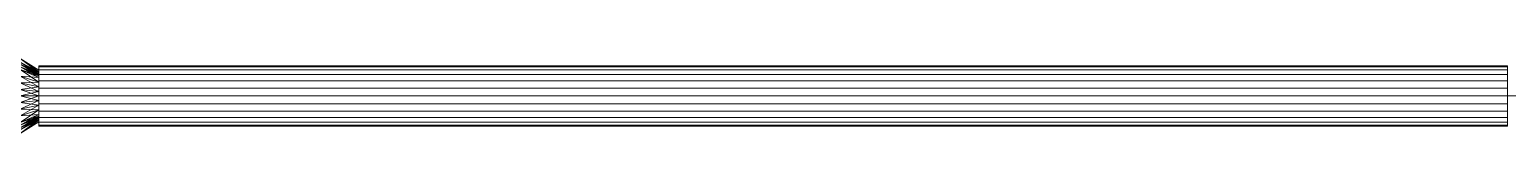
# Model space of a CAD drawing. Header units: inches. Extents: x -3326 to -59, y 8 to 1043.
# Drawn here: x -2287.18 to -2255.12, y 211.55 to 213.18 of the extents above; entities that cross this region are included whole.
import ezdxf

# ---------------------------------------------------------------- set-up
doc = ezdxf.new("R2010")
doc.units = ezdxf.units.IN
doc.header["$MEASUREMENT"] = 0
doc.layers.add('F-SPRN', color=10, linetype='Continuous', lineweight=9)
doc.layers.add('P-PIPE', color=10, linetype='Continuous', lineweight=9)

# ---------------------------------------------------------------- blocks, each defined once
blk = doc.blocks.new('Transition - Generic - Plumbing-CW-1022941-05 - Fourth Level')
at = {"layer": 'P-PIPE'}
mesh = blk.add_polyface(dxfattribs=at)
corners = [(0, -0.813), (0, -0.575, 0.575), (0, 0, 0.813), (0, 0.575, 0.575), (0, 0.813), (0, 0.575, -0.575), (0, 0, -0.813), (0, -0.575, -0.575)]
mesh.append_faces([[corners[k] for k in face] for face in [(5, 3, 4)]], dxfattribs={"vtx0": -1})
mesh.append_faces([[corners[k] for k in face] for face in [(0, 3, 5, 6)]], dxfattribs={"vtx0": -1, "vtx1": -1, "vtx3": -1})
mesh.append_faces([[corners[k] for k in face] for face in [(2, 3, 0, 1), (7, 0, 6)]], dxfattribs={"vtx1": -1})
mesh = blk.add_polyface(dxfattribs=at)
corners = [(0, -0.813), (0, -0.575, -0.575), (0, 0, -0.813), (0, 0.575, -0.575), (0, 0.813), (0.406, 0.562), (0.406, 0.398, -0.398), (0.406, 0, -0.562), (0.406, -0.398, -0.398), (0.406, -0.562), (0.406, 0.452, -0.266), (0, 0.694, -0.287), (0, 0.733, -0.192), (0, 0.287, -0.694), (0.406, 0.199, -0.48), (0.406, 0.099, -0.521), (0.406, -0.48, -0.199), (0, -0.694, -0.287), (0, -0.634, -0.431), (0.406, -0.199, -0.48), (0, -0.287, -0.694), (0, -0.144, -0.753), (0, 0.634, -0.431), (0.406, 0.507, -0.133), (0, 0.431, -0.634), (0.406, 0.298, -0.439), (0, 0.144, -0.753), (0, -0.733, -0.192), (0.406, -0.521, -0.099), (0.406, -0.439, -0.298), (0, -0.431, -0.634), (0.406, -0.298, -0.439), (0.406, -0.099, -0.521)]
mesh.append_faces([[corners[k] for k in face] for face in [(23, 4, 5)]], dxfattribs={"vtx0": -1})
mesh.append_faces([[corners[k] for k in face] for face in [(4, 23, 12), (14, 24, 25), (6, 22, 10), (13, 15, 26), (29, 1, 8), (16, 18, 29), (1, 29, 18), (19, 21, 32), (7, 26, 15), (2, 32, 21), (22, 6, 3), (10, 11, 23), (3, 25, 24), (15, 13, 14), (18, 16, 17), (20, 31, 30), (21, 19, 20)]], dxfattribs={"vtx0": -1, "vtx1": -1})
mesh.append_faces([[corners[k] for k in face] for face in [(14, 13, 24), (7, 2, 26), (3, 6, 25), (23, 11, 12), (2, 7, 32), (27, 16, 28), (8, 1, 30)]], dxfattribs={"vtx0": -1, "vtx2": -1})
mesh.append_faces([[corners[k] for k in face] for face in [(9, 0, 28)]], dxfattribs={"vtx1": -1})
mesh.append_faces([[corners[k] for k in face] for face in [(27, 17, 16), (19, 31, 20), (31, 8, 30), (22, 11, 10), (0, 27, 28)]], dxfattribs={"vtx1": -1, "vtx2": -1})
mesh = blk.add_polyface(dxfattribs=at)
corners = [(0, 0.813), (0, 0.575, 0.575), (0, 0, 0.813), (0, -0.575, 0.575), (0, -0.813), (0.406, -0.562), (0.406, -0.398, 0.398), (0.406, 0, 0.562), (0.406, 0.398, 0.398), (0.406, 0.562), (0.406, -0.452, 0.266), (0, -0.694, 0.287), (0, -0.733, 0.192), (0, -0.287, 0.694), (0.406, -0.199, 0.48), (0.406, -0.099, 0.521), (0.406, 0.48, 0.199), (0, 0.694, 0.287), (0, 0.634, 0.431), (0.406, 0.199, 0.48), (0, 0.287, 0.694), (0, 0.144, 0.753), (0, -0.634, 0.431), (0.406, -0.507, 0.133), (0, -0.431, 0.634), (0.406, -0.298, 0.439), (0, -0.144, 0.753), (0, 0.733, 0.192), (0.406, 0.521, 0.099), (0.406, 0.439, 0.298), (0, 0.431, 0.634), (0.406, 0.298, 0.439), (0.406, 0.099, 0.521)]
mesh.append_faces([[corners[k] for k in face] for face in [(23, 4, 5)]], dxfattribs={"vtx0": -1})
mesh.append_faces([[corners[k] for k in face] for face in [(4, 23, 12), (14, 24, 25), (6, 22, 10), (13, 15, 26), (29, 1, 8), (16, 18, 29), (1, 29, 18), (19, 21, 32), (7, 26, 15), (2, 32, 21), (22, 6, 3), (10, 11, 23), (3, 25, 24), (15, 13, 14), (18, 16, 17), (20, 31, 30), (21, 19, 20)]], dxfattribs={"vtx0": -1, "vtx1": -1})
mesh.append_faces([[corners[k] for k in face] for face in [(14, 13, 24), (7, 2, 26), (3, 6, 25), (23, 11, 12), (2, 7, 32), (27, 16, 28), (8, 1, 30)]], dxfattribs={"vtx0": -1, "vtx2": -1})
mesh.append_faces([[corners[k] for k in face] for face in [(9, 0, 28)]], dxfattribs={"vtx1": -1})
mesh.append_faces([[corners[k] for k in face] for face in [(27, 17, 16), (19, 31, 20), (31, 8, 30), (22, 11, 10), (0, 27, 28)]], dxfattribs={"vtx1": -1, "vtx2": -1})
mesh = blk.add_polyface(dxfattribs=at)
corners = [(0.406, -0.562), (0.406, -0.398, -0.398), (0.406, 0, -0.562), (0.406, 0.398, -0.398), (0.406, 0.562), (0.406, 0.398, 0.398), (0.406, 0, 0.562), (0.406, -0.398, 0.398)]
mesh.append_faces([[corners[k] for k in face] for face in [(4, 7, 1, 2)]], dxfattribs={"vtx0": -1, "vtx1": -1, "vtx3": -1})
mesh.append_faces([[corners[k] for k in face] for face in [(3, 4, 2)]], dxfattribs={"vtx1": -1})
mesh.append_faces([[corners[k] for k in face] for face in [(5, 6, 7, 4), (7, 0, 1)]], dxfattribs={"vtx2": -1})

msp = doc.modelspace()

# ---------------------------------------------------------------- linework, layer by layer
at = {"layer": 'F-SPRN', "color": 1}
for p, q in [((-2287.381, 212.365, 964), (-2286.975, 212.365, 964)), ((-2255.121, 212.365, 964), (-2286.975, 212.365, 964)), ((-2255.121, 212.365, 964), (-2286.975, 212.365, 964)), ((-2255.121, 212.365, 964), (-2252.129, 212.365, 964))]:
    msp.add_line(p, q, dxfattribs=at)

# ---------------------------------------------------------------- block references
msp.add_blockref('Transition - Generic - Plumbing-CW-1022941-05 - Fourth Level', (-2287.381, 212.365, 964), dxfattribs=at)

# ---------------------------------------------------------------- meshes
mesh = msp.add_polyface(dxfattribs=at)
corners = [(-2286.975, 213.022, 964), (-2286.975, 213, 963.83), (-2286.975, 212.934, 963.671), (-2286.975, 212.83, 963.535), (-2286.975, 212.694, 963.431), (-2286.975, 212.535, 963.365), (-2286.975, 212.365, 963.342), (-2286.975, 212.195, 963.365), (-2286.975, 212.036, 963.431), (-2286.975, 211.9, 963.535), (-2286.975, 211.796, 963.671), (-2286.975, 211.73, 963.83), (-2286.975, 211.707, 964), (-2286.975, 211.73, 964.17), (-2286.975, 211.796, 964.329), (-2286.975, 211.9, 964.465), (-2286.975, 212.036, 964.569), (-2286.975, 212.195, 964.635), (-2286.975, 212.365, 964.657), (-2286.975, 212.535, 964.635), (-2286.975, 212.694, 964.569), (-2286.975, 212.83, 964.465), (-2286.975, 212.934, 964.329), (-2286.975, 213, 964.17)]
mesh.append_faces([[corners[k] for k in face] for face in [(7, 4, 5, 6), (0, 22, 23), (11, 9, 10), (14, 11, 12, 13)]], dxfattribs={"vtx0": -1, "color": 1})
mesh.append_faces([[corners[k] for k in face] for face in [(9, 21, 3, 8)]], dxfattribs={"vtx0": -1, "vtx1": -1, "vtx2": -1, "color": 1})
mesh.append_faces([[corners[k] for k in face] for face in [(14, 21, 9, 11)]], dxfattribs={"vtx0": -1, "vtx1": -1, "vtx2": -1, "vtx3": -1, "color": 1})
mesh.append_faces([[corners[k] for k in face] for face in [(22, 2, 3, 21), (8, 3, 4, 7)]], dxfattribs={"vtx0": -1, "vtx2": -1, "color": 1})
mesh.append_faces([[corners[k] for k in face] for face in [(20, 21, 16, 19)]], dxfattribs={"vtx1": -1, "vtx2": -1, "color": 1})
mesh.append_faces([[corners[k] for k in face] for face in [(17, 18, 19, 16)]], dxfattribs={"vtx2": -1, "color": 1})
mesh.append_faces([[corners[k] for k in face] for face in [(0, 1, 2, 22), (14, 15, 16, 21)]], dxfattribs={"vtx2": -1, "vtx3": -1, "color": 1})
mesh = msp.add_polyface(dxfattribs=at)
corners = [(-2255.121, 212.365, 964.657), (-2255.121, 212.535, 964.635), (-2255.121, 212.694, 964.569), (-2255.121, 212.83, 964.465), (-2255.121, 212.934, 964.329), (-2255.121, 213, 964.17), (-2255.121, 213.022, 964), (-2286.975, 213.022, 964), (-2286.975, 213, 964.17), (-2286.975, 212.934, 964.329), (-2286.975, 212.83, 964.465), (-2286.975, 212.694, 964.569), (-2286.975, 212.535, 964.635), (-2286.975, 212.365, 964.657)]
mesh.append_faces([[corners[k] for k in face] for face in [(8, 9, 4, 5), (3, 4, 9, 10), (11, 12, 1, 2), (2, 3, 10, 11)]], dxfattribs={"vtx1": -1, "vtx3": -1, "color": 1})
mesh.append_faces([[corners[k] for k in face] for face in [(6, 7, 8, 5)]], dxfattribs={"vtx2": -1, "color": 1})
mesh.append_faces([[corners[k] for k in face] for face in [(12, 13, 0, 1)]], dxfattribs={"vtx3": -1, "color": 1})
mesh = msp.add_polyface(dxfattribs=at)
corners = [(-2255.121, 213.022, 964), (-2255.121, 213, 963.83), (-2255.121, 212.934, 963.671), (-2255.121, 212.83, 963.535), (-2255.121, 212.694, 963.431), (-2255.121, 212.535, 963.365), (-2255.121, 212.365, 963.342), (-2286.975, 212.365, 963.342), (-2286.975, 212.535, 963.365), (-2286.975, 212.694, 963.431), (-2286.975, 212.83, 963.535), (-2286.975, 212.934, 963.671), (-2286.975, 213, 963.83), (-2286.975, 213.022, 964)]
mesh.append_faces([[corners[k] for k in face] for face in [(7, 8, 5, 6)]], dxfattribs={"vtx1": -1, "color": 1})
mesh.append_faces([[corners[k] for k in face] for face in [(8, 9, 4, 5), (3, 4, 9, 10), (11, 12, 1, 2), (2, 3, 10, 11)]], dxfattribs={"vtx1": -1, "vtx3": -1, "color": 1})
mesh.append_faces([[corners[k] for k in face] for face in [(12, 13, 0, 1)]], dxfattribs={"vtx3": -1, "color": 1})
mesh = msp.add_polyface(dxfattribs=at)
corners = [(-2255.121, 213.022, 964), (-2255.121, 213, 964.17), (-2255.121, 212.934, 964.329), (-2255.121, 212.83, 964.465), (-2255.121, 212.694, 964.569), (-2255.121, 212.535, 964.635), (-2255.121, 212.365, 964.657), (-2255.121, 212.195, 964.635), (-2255.121, 212.036, 964.569), (-2255.121, 211.9, 964.465), (-2255.121, 211.796, 964.329), (-2255.121, 211.73, 964.17), (-2255.121, 211.707, 964), (-2255.121, 211.73, 963.83), (-2255.121, 211.796, 963.671), (-2255.121, 211.9, 963.535), (-2255.121, 212.036, 963.431), (-2255.121, 212.195, 963.365), (-2255.121, 212.365, 963.342), (-2255.121, 212.535, 963.365), (-2255.121, 212.694, 963.431), (-2255.121, 212.83, 963.535), (-2255.121, 212.934, 963.671), (-2255.121, 213, 963.83)]
mesh.append_faces([[corners[k] for k in face] for face in [(17, 20, 16)]], dxfattribs={"vtx0": -1, "vtx1": -1, "color": 1})
mesh.append_faces([[corners[k] for k in face] for face in [(3, 15, 21, 2)]], dxfattribs={"vtx0": -1, "vtx1": -1, "vtx2": -1, "color": 1})
mesh.append_faces([[corners[k] for k in face] for face in [(15, 3, 10, 13)]], dxfattribs={"vtx0": -1, "vtx1": -1, "vtx2": -1, "vtx3": -1, "color": 1})
mesh.append_faces([[corners[k] for k in face] for face in [(16, 20, 21, 15)]], dxfattribs={"vtx0": -1, "vtx2": -1, "color": 1})
mesh.append_faces([[corners[k] for k in face] for face in [(2, 21, 22, 0)]], dxfattribs={"vtx0": -1, "vtx2": -1, "vtx3": -1, "color": 1})
mesh.append_faces([[corners[k] for k in face] for face in [(8, 3, 4, 5)]], dxfattribs={"vtx0": -1, "vtx3": -1, "color": 1})
mesh.append_faces([[corners[k] for k in face] for face in [(19, 20, 17, 18), (1, 2, 0), (14, 15, 13), (12, 13, 10, 11)]], dxfattribs={"vtx1": -1, "color": 1})
mesh.append_faces([[corners[k] for k in face] for face in [(22, 23, 0)]], dxfattribs={"vtx2": -1, "color": 1})
mesh.append_faces([[corners[k] for k in face] for face in [(8, 9, 10, 3)]], dxfattribs={"vtx2": -1, "vtx3": -1, "color": 1})
mesh.append_faces([[corners[k] for k in face] for face in [(5, 6, 7, 8)]], dxfattribs={"vtx3": -1, "color": 1})
mesh = msp.add_polyface(dxfattribs=at)
corners = [(-2255.121, 211.707, 964), (-2255.121, 211.73, 964.17), (-2255.121, 211.796, 964.329), (-2255.121, 211.9, 964.465), (-2255.121, 212.036, 964.569), (-2255.121, 212.195, 964.635), (-2255.121, 212.365, 964.657), (-2286.975, 212.365, 964.657), (-2286.975, 212.195, 964.635), (-2286.975, 212.036, 964.569), (-2286.975, 211.9, 964.465), (-2286.975, 211.796, 964.329), (-2286.975, 211.73, 964.17), (-2286.975, 211.707, 964)]
mesh.append_faces([[corners[k] for k in face] for face in [(7, 8, 5, 6)]], dxfattribs={"vtx1": -1, "color": 1})
mesh.append_faces([[corners[k] for k in face] for face in [(8, 9, 4, 5), (3, 4, 9, 10), (11, 12, 1, 2), (2, 3, 10, 11)]], dxfattribs={"vtx1": -1, "vtx3": -1, "color": 1})
mesh.append_faces([[corners[k] for k in face] for face in [(12, 13, 0, 1)]], dxfattribs={"vtx3": -1, "color": 1})
mesh = msp.add_polyface(dxfattribs=at)
corners = [(-2255.121, 212.365, 963.342), (-2255.121, 212.195, 963.365), (-2255.121, 212.036, 963.431), (-2255.121, 211.9, 963.535), (-2255.121, 211.796, 963.671), (-2255.121, 211.73, 963.83), (-2255.121, 211.707, 964), (-2286.975, 211.707, 964), (-2286.975, 211.73, 963.83), (-2286.975, 211.796, 963.671), (-2286.975, 211.9, 963.535), (-2286.975, 212.036, 963.431), (-2286.975, 212.195, 963.365), (-2286.975, 212.365, 963.342)]
mesh.append_faces([[corners[k] for k in face] for face in [(7, 8, 5, 6)]], dxfattribs={"vtx1": -1, "color": 1})
mesh.append_faces([[corners[k] for k in face] for face in [(8, 9, 4, 5), (3, 4, 9, 10), (11, 12, 1, 2), (2, 3, 10, 11)]], dxfattribs={"vtx1": -1, "vtx3": -1, "color": 1})
mesh.append_faces([[corners[k] for k in face] for face in [(12, 13, 0, 1)]], dxfattribs={"vtx3": -1, "color": 1})

doc.saveas('drawing.dxf')
